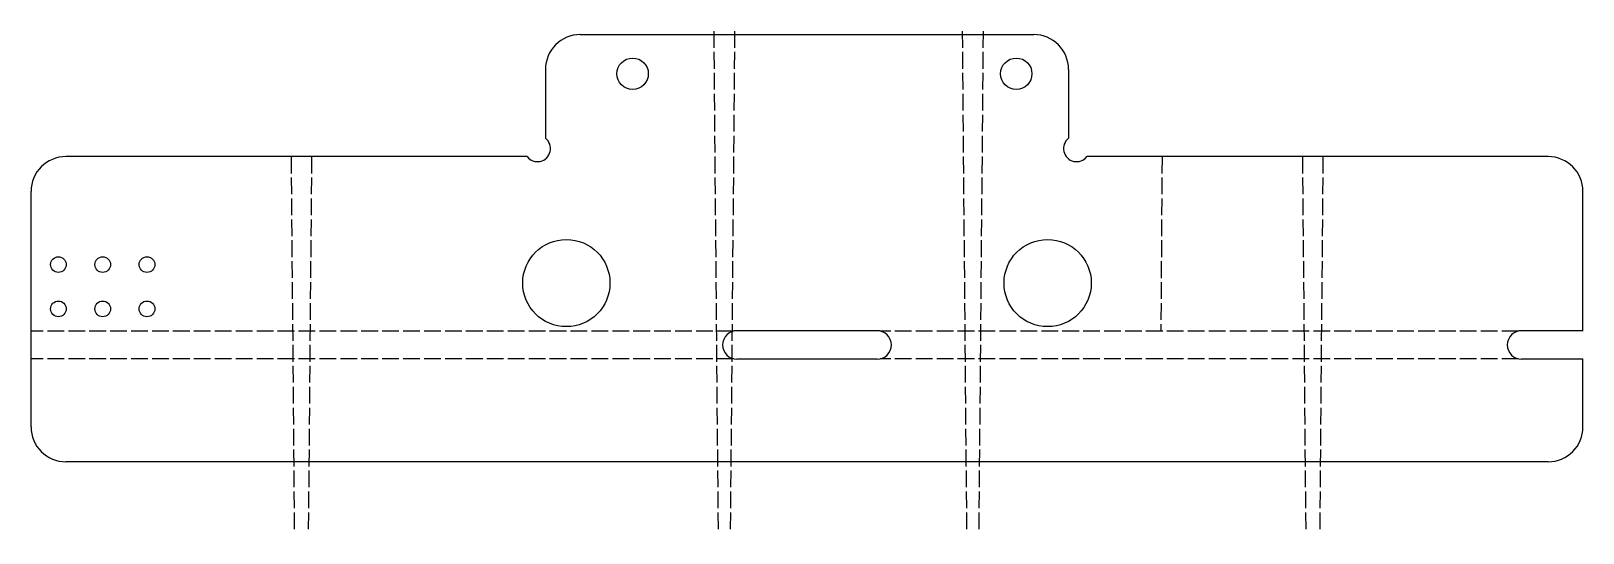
# Model space of a CAD drawing. Header units: millimetres. Extents: x 284.2 to 373.2, y 157.6 to 186.3.
import ezdxf

# ---------------------------------------------------------------- set-up
doc = ezdxf.new("R2010")
doc.units = ezdxf.units.MM
doc.header["$LTSCALE"] = 0.08
doc.linetypes.add('ACAD_ISO02W100', pattern=[15, 12, -3])
doc.linetypes.add('SLD-Solid', pattern=[0])

msp = doc.modelspace()

# ---------------------------------------------------------------- linework, layer by layer
at = {"color": 7, "linetype": 'SLD-Solid', "lineweight": 25}
for p, q in [((315.712, 186.144), (341.712, 186.144)), ((313.712, 184.144), (313.712, 180.196)), ((343.712, 184.144), (343.712, 180.196)), ((312.66, 179.144), (286.212, 179.144)), ((371.212, 179.144), (344.764, 179.144)), ((284.212, 163.644), (284.212, 177.144)), ((373.212, 169.164), (373.212, 177.144)), ((332.732, 169.164), (324.692, 169.164)), ((373.212, 169.164), (369.692, 169.164)), ((373.212, 169.144), (373.212, 169.164)), ((332.732, 167.524), (324.692, 167.524)), ((373.212, 167.524), (369.692, 167.524)), ((373.212, 167.524), (373.212, 167.544)), ((373.212, 163.644), (373.212, 167.524)), ((371.212, 161.644), (286.212, 161.644))]:
    msp.add_line(p, q, dxfattribs=at)
at = {"color": 1, "linetype": 'ACAD_ISO02W100'}
for p, q in [((323.362, 186.344), (323.613, 157.566)), ((324.562, 186.344), (324.311, 157.566)), ((337.612, 186.344), (337.863, 157.566)), ((338.812, 186.344), (338.561, 157.566)), ((299.125, 179.144), (299.312, 157.643)), ((300.299, 179.144), (300.112, 157.643)), ((349.073, 179.144), (349.004, 169.144)), ((357.125, 179.144), (357.312, 157.643)), ((358.299, 179.144), (358.112, 157.643)), ((324.512, 169.144), (284.212, 169.144)), ((369.512, 169.144), (332.912, 169.144)), ((324.512, 167.544), (284.212, 167.544)), ((369.512, 167.544), (332.912, 167.544))]:
    msp.add_line(p, q, dxfattribs=at)
at = {"color": 7, "linetype": 'SLD-Solid', "lineweight": 25}
for centre, radius in [((318.712, 183.894), 0.9), ((340.712, 183.894), 0.9), ((314.912, 171.894), 2.5), ((342.512, 171.894), 2.5), ((285.782, 172.954), 0.45), ((288.322, 172.954), 0.45), ((290.862, 172.954), 0.45), ((285.782, 170.414), 0.45), ((288.322, 170.414), 0.45), ((290.862, 170.414), 0.45)]:
    msp.add_circle(centre, radius, dxfattribs=at)
for centre, radius, start, end in [((315.712, 184.144), 2, 90, 180), ((341.712, 184.144), 2, 0, 90), ((313.252, 179.604), 0.75, 217.79411, 52.20589), ((344.172, 179.604), 0.75, 127.79411, 322.20589), ((286.212, 177.144), 2, 90, 180), ((371.212, 177.144), 2, 0, 90), ((324.692, 168.344), 0.82, 90, 270), ((332.732, 168.344), 0.82, 270, 90), ((369.692, 168.344), 0.82, 90, 270), ((286.212, 163.644), 2, 180, 270), ((371.212, 163.644), 2, 270, 0)]:
    msp.add_arc(centre, radius, start, end, dxfattribs=at)

doc.saveas('drawing.dxf')
